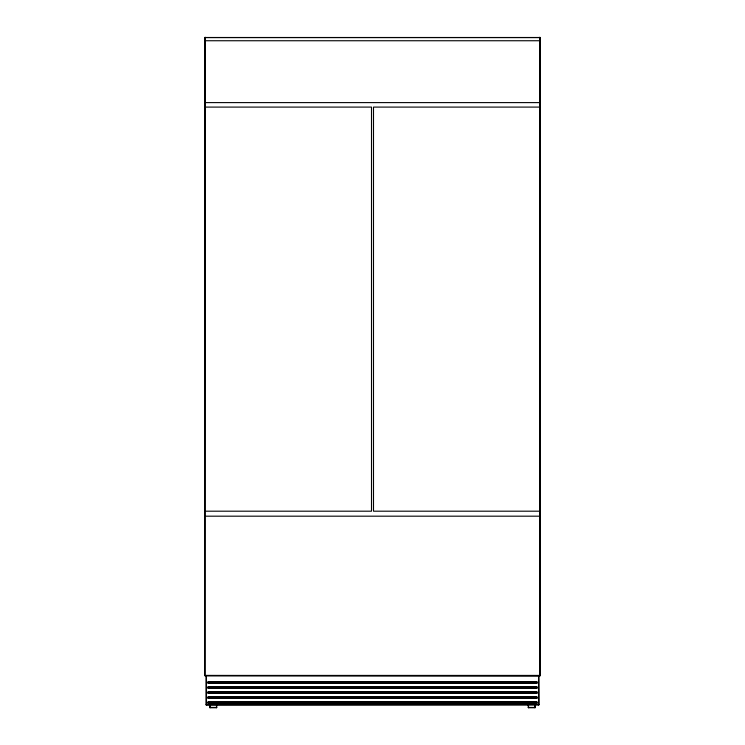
<?xml version="1.0" encoding="UTF-8"?>
<svg xmlns="http://www.w3.org/2000/svg" width="745" height="745" viewBox="0 0 745 745"><rect width="100%" height="100%" fill="white"/><g stroke="black" fill="none" stroke-linecap="round" stroke-linejoin="round"><path stroke-width="1.12" d="M204.875 37.529L540.125 37.529L540.125 675.817L204.875 675.817L204.875 37.529L540.125 37.529M206.272 675.426L206.272 704.956L538.924 704.761L538.728 675.426L206.272 675.426L206.272 704.956M208.069 681.964L536.773 681.805L536.773 683.249L208.227 683.249L208.069 681.964L536.931 681.964M208.069 686.992L536.773 686.834L536.773 688.278L208.227 688.278L208.069 686.992L536.931 686.992M208.069 692.021L536.773 691.863L536.773 693.306L208.227 693.306L208.069 692.021L536.931 692.021M208.069 697.05L536.773 696.892L536.773 698.335L208.227 698.335L208.069 697.05L536.931 697.05M208.069 702.079L536.773 701.92L536.773 703.364L208.227 703.364L208.069 702.079L536.931 702.079M209.662 704.621L209.988 707.75L216.525 707.75L216.851 704.621M528.149 704.621L528.475 707.75L535.012 707.75L535.338 704.621M204.875 40.742L540.125 40.742M204.875 102.605L540.125 102.605M204.875 107.094L371.504 107.094L371.504 511.191L204.875 511.191M540.125 107.094L373.496 107.094L373.496 511.191L540.125 511.191M204.875 516.183L540.125 516.183M208.069 683.081L536.931 683.081M208.069 688.11L536.931 688.11M208.069 693.139L536.931 693.139M208.069 698.167L536.931 698.167M208.069 703.196L536.931 703.196M206.076 704.761L538.924 704.761M209.662 707.433L216.851 707.433M528.149 707.433L535.338 707.433M539.846 37.25L539.846 675.817L204.875 675.538L205.154 37.25M538.728 675.426L538.728 704.956M536.773 681.805L536.773 683.249M536.773 686.834L536.773 688.278M536.773 691.863L536.773 693.306M536.773 696.892L536.773 698.335M536.773 701.92L536.773 703.364M535.012 704.621L535.012 707.75M528.475 704.621L528.475 707.75M216.525 704.621L216.525 707.75M209.988 704.621L209.988 707.75M208.227 681.805L208.227 683.249M208.227 686.834L208.227 688.278M208.227 691.863L208.227 693.306M208.227 696.892L208.227 698.335M208.227 701.92L208.227 703.364"/></g></svg>
